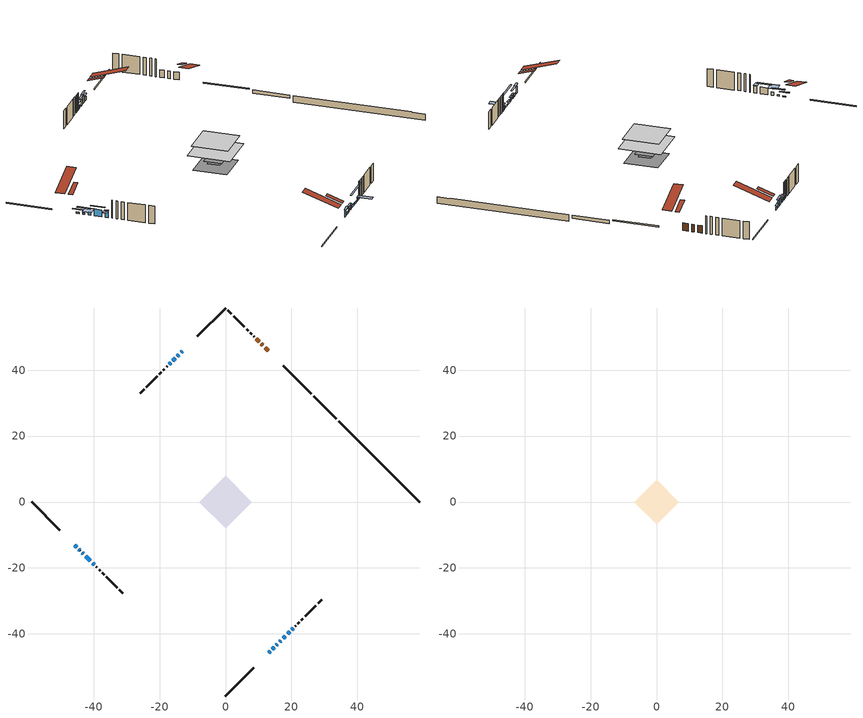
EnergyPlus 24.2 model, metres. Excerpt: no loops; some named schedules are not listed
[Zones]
conditioned space
 floor outside (Floor1 construction): -3.36,0 0,3.36 3.36,0 0,-3.36 z0.7
 floor adiabatic (Floor3 construction): -2.36,0 0,2.36 2.36,0 0,-2.36 z0.7
 floor adiabatic (AdiabaticFloorConstruction): -7.93,0 0,7.93 7.93,0 0,-7.93 z3.14
 floor foundation (Slab1 construction): -6.34,0 0,6.34 6.34,0 0,-6.34 z-1.16
 floor foundation (Slab2 construction): -2.36,0 0,2.36 2.36,0 0,-2.36 z-0.21
 wall outside (RimJoist1 construction): 0,-58.87 8.54,-50.34 / -58.87,0 -50.34,-8.54 / 0,58.87 -8.54,50.34 / 26.09,32.78 17.55,41.32 z0.7:1
 wall outside (AdiabaticWallConstruction 1): 13.04,45.84 12.01,46.87 / 11.35,47.52 10.92,47.95 / 10.27,48.61 9.4,49.48 z0.7:2.73
 wall outside (AdiabaticWallConstruction): -13.06,45.82 -13.49,45.38 / 15.37,-43.5 15.75,-43.12 / 16.41,-42.47 16.81,-42.07 / -43.5,-15.37 -43.1,-15.77 / -16.68,42.2 -17.06,41.82 z0.7:1.62; 13.06,-45.82 13.56,-45.31 / -14.14,44.73 -14.65,44.23 / -42.45,-16.43 -41.01,-17.86 / -40.36,-18.52 -39.85,-19.02 z0.7:2.53; 14.22,-44.66 14.72,-44.15 z0.7:1.41; -15.3,43.57 -16.02,42.85 z0.7:2.43; 17.46,-41.41 18.18,-40.69 z0.7:1.26; 18.83,-40.04 19.48,-39.39 z0.7:1.21; -45.82,-13.06 -45.21,-13.67 z0.7:1.01; -44.55,-14.32 -44.15,-14.72 z0.7:1.06; 20.14,-38.74 20.5,-38.37 z0.7:1.56
 wall outside (Wall1 construction): 21.16,-37.72 21.32,-37.55 / -39.2,-19.68 -39.03,-19.85 / -17.71,41.16 -17.88,40.99 / 8.74,50.13 8.57,50.3 z0.7:5.58
 wall outside (Wall2 construction): 21.98,-36.89 22.33,-36.54 / -38.37,-20.5 -38.02,-20.85 / -18.54,40.34 -18.89,39.99 / 7.92,50.96 7.57,51.31 z0.7:5.58
 wall outside (Wall3 construction): 22.99,-35.89 23.49,-35.38 / -37.36,-21.51 -36.86,-22.02 / -19.55,39.33 -20.05,38.82 / 6.91,51.96 6.4,52.47 z0.7:5.58
 wall outside (Wall4 construction): 24.15,-34.72 27.45,-31.43 / -36.2,-22.67 -32.9,-25.97 / -20.71,38.17 -24,34.87 / 5.75,53.13 2.45,56.42 z0.7:5.58
 wall outside (Wall5 construction): 28.1,-30.77 29.24,-29.63 / -32.25,-26.63 -31.11,-27.76 / -24.66,34.21 -25.8,33.08 / 1.79,57.08 0.66,58.22 z0.7:5.58
 wall foundation (FoundationWall1 construction): 34.3,24.57,-1.16 34.3,24.57,0.7 56.42,2.46,0.7 56.42,2.46,0.57 58.87,0,0.57 58.87,0,-1.16
 wall foundation (FoundationWall2 construction): 33.65,25.23 26.75,32.12 z-0.21:0.7
 window (WindowConstruction): -13.06,45.82 -13.49,45.39 z0.7:1.61
 window (WindowConstruction 4): 13.06,-45.82 13.56,-45.31 z0.7:2.53
 window (WindowConstruction 5): 14.22,-44.66 14.72,-44.16 z0.7:1.41
 window (WindowConstruction 6): -14.15,44.73 -14.65,44.23 z0.7:2.53
 window (WindowConstruction 7): -15.3,43.57 -16.02,42.85 z0.7:2.43
 window (WindowConstruction 13): 15.38,-43.5 15.75,-43.12 z0.7:1.61
 window (WindowConstruction 14): 16.41,-42.46 16.8,-42.07 z0.7:1.61
 window (WindowConstruction 8): 17.46,-41.41 18.18,-40.7 z0.7:1.26
 window (WindowConstruction 15): 18.84,-40.04 19.48,-39.39 z0.7:1.21
 window (WindowConstruction 9): -45.82,-13.06 -45.21,-13.67 z0.7:1
 window (WindowConstruction 10): -44.55,-14.32 -44.16,-14.72 z0.7:1.06
 window (WindowConstruction 11): -43.5,-15.38 -43.1,-15.77 z0.7:1.61
 window (WindowConstruction 12): -16.68,42.2 -17.06,41.82 z0.7:1.61
 window (WindowConstruction 1): -42.45,-16.43 -41.01,-17.86 z0.7:2.53
 window (WindowConstruction 2): -40.36,-18.52 -39.85,-19.02 z0.7:2.53
 window (WindowConstruction 3): 20.14,-38.74 20.5,-38.38 z0.7:1.56
 door (Door): 13.04,45.84 12.01,46.86 z0.7:2.73
 door (Door 1): 11.35,47.52 10.92,47.95 z0.7:2.73
 door (Door 2): 10.27,48.61 9.4,49.47 z0.7:2.73
 ceiling adiabatic (AdiabaticFloorConstruction): 0,-7.93 7.93,0 0,7.93 -7.93,0 z3.14
 roof outside (Roof2 construction): 12.4,-46.47,5.58 9.36,-43.44,7.01 8.56,-44.24,7.01 11.6,-47.27,5.58; -46.47,-12.4,5.58 -43.44,-9.36,7.01 -44.24,-8.56,7.01 -47.27,-11.6,5.58; -12.4,46.47,5.58 -9.36,43.44,7.01 -8.56,44.24,7.01 -11.6,47.27,5.58; 13.69,45.18,5.58 10.66,42.14,7.01 11.46,41.34,7.01 14.49,44.38,5.58
attic - vented
 floor to conditioned space (Floor2 construction Reversed): -6.81,0 0,6.81 6.81,0 0,-6.81 z5.58
 roof outside (Roof1 construction): 10.94,-47.93,5.58 4.31,-41.3,8.7 2.56,-43.05,8.7 9.2,-49.68,5.58; -47.93,-10.94,5.58 -41.3,-4.31,8.7 -43.05,-2.56,8.7 -49.68,-9.2,5.58; -10.94,47.93,5.58 -4.31,41.3,8.7 -2.56,43.05,8.7 -9.2,49.68,5.58; 15.15,43.72,5.58 8.52,37.09,8.7 10.27,35.34,8.7 16.9,41.98,5.58
shading: -13.92,44.95 -12.63,46.25 -12.93,46.55 -14.22,45.26 z2.22; 13.99,-44.88 12.63,-46.25 12.93,-46.55 14.29,-45.19 z3.14; 15.79,-43.08 13.14,-45.73 13.44,-46.04 16.1,-43.38 z2.93; -15.29,43.58 -13.5,45.37 -13.8,45.68 -15.6,43.89 z3.44; -16.45,42.42 -14.87,44 -15.18,44.3 -16.76,42.73 z3.04; 15.96,-42.91 15.16,-43.71 15.38,-43.92 16.18,-43.12 z1.91; 17.02,-41.86 16.2,-42.68 16.41,-42.89 17.23,-42.07 z1.91; 18.28,-40.59 17.36,-41.52 17.57,-41.73 18.5,-40.8 z1.41; 22.07,-36.8 16.25,-42.63 16.51,-42.89 22.33,-37.06 z4.87; -44.56,-14.31 -46.46,-12.41 -46.77,-12.72 -44.87,-14.62 z1.92; -43.08,-15.79 -45.63,-13.25 -45.93,-13.55 -43.38,-16.1 z2.58; -42.46,-16.41 -44.14,-14.73 -45.87,-16.46 -44.19,-18.14 z2.53; -17.7,41.17 -16.03,42.84 -16.34,43.14 -18,41.48 z2.53; -40.37,-18.51 -43.09,-15.78 -43.4,-16.09 -40.67,-18.81 z3.44; -39.75,-19.13 -40.46,-18.41 -41.75,-19.71 -41.04,-20.42 z2.68; 20.82,-38.05 19.81,-39.06 22.61,-41.86 23.62,-40.85 z2.02
[Building]
Building 1: Terrain=Suburbs
[Site:Location]
London AP_ON: Latitude {deg}=43.03; Longitude {deg}=-81.15; Time Zone {hr}=-5; Elevation {m}=278; Keep Site Location Information=Yes
[Site:GroundTemperature:Shallow]
3.98693, 1.93205, 1.76749, 2.74264, 6.6573, 10.5537, 13.9317, 16.0716, 16.2534, 14.513, 11.2211, 7.44421
[Site:WaterMainsTemperature]
Calculation Method=Schedule; Temperature Schedule=mains temperature schedule
[Material] Roughness=Rough; Thermal Absorptance=0.9
Name | Thickness {m} | Conductivity {W/m-K} | Density {kg/m3} | Specific Heat {J/kg-K} | Solar Absorptance | Visible Absorptance
asphalt or fiberglass shingles | 0.00635 | 0.162714 | 1121.4 | 1465.45 | 0.4 | 0.4
ceiling stud and cavity | 0.1397 | 0.0800577 | 65.682 | 1177.47 | 0.7 | 0.7
concrete 4.0 in. | 0.1016 | 1.803125 | 2242.8 | 837.4 | 0.7 | 0.7
concrete 8.0 in. | 0.2032 | 1.803125 | 2242.8 | 837.4 | 0.7 | 0.7
door material | 0.04445 | 0.053851 | 512.64 | 1214.23 | 0.7 | 0.7
door material 1 | 0.04445 | 0.188738 | 512.64 | 1214.23 | 0.7 | 0.7
exterior vertical ins | 0.000518347 | 0.029427 | 32.04 | 1214.23 | 0.7 | 0.7
floor covering | 0.0127 | 0.0433444 | 54.468 | 1339.84 | 0.6 | 0.6
floor covering 1 | 0.0127 | 9.015625 | 54.468 | 1339.84 | 0.6 | 0.6
floor rigid ins; wall rigid ins | 0.512978 | 0.029427 | 32.04 | 1214.23 | 0.7 | 0.7
floor stud and cavity | 0.1397 | 1.97372 | 92.3553 | 1139.71 | 0.7 | 0.7
floor stud and cavity 1 | 0.0889 | 0.301959 | 50.32683 | 1063.81 | 0.7 | 0.7
floor stud and cavity 2 | 0.1397 | 1.75129 | 37.0049 | 1207.88 | 0.7 | 0.7
furniture material conditioned space 1 | 0.1524 | 0.115458 | 640.8 | 1214.23 | 0.6 | 0.6
gypsum board | 0.0127 | 0.160291 | 801 | 837.4 | 0.6 | 0.6
gypsum board 1 | 0.0127 | 0.160291 | 801 | 837.4 | 0.7 | 0.7
osb sheathing 0.5 in. | 0.0127 | 0.115458 | 512.64 | 1214.23 | 0.7 | 0.7
osb sheathing 0.75 in. | 0.01905 | 0.115458 | 512.64 | 1214.23 | 0.7 | 0.7
rim joist stud and cavity | 0.0508 | 0.153904 | 50.32683 | 1063.81 | 0.6 | 0.6
roof stud and cavity | 0.2032 | 0.169262 | 78.34581 | 1123.46 | 0.7 | 0.7
wall stud and cavity | 0.1397 | 0.684004 | 139.0536 | 1170.24 | 0.7 | 0.7
wall stud and cavity 1 | 0.1397 | 0.809651 | 139.0536 | 1170.24 | 0.7 | 0.7
wall stud and cavity 2 | 0.1397 | 0.912033 | 139.0536 | 1170.24 | 0.7 | 0.7
wall stud and cavity 3 | 0.1397 | 0.115318 | 139.0536 | 1170.24 | 0.7 | 0.7
wall stud and cavity 4 | 0.1397 | 0.113018 | 139.0536 | 1170.24 | 0.7 | 0.7
wall stud and cavity 5 | 0.0889 | 0.380278 | 52.3479 | 1209.89 | 0.7 | 0.7
wall stud and cavity 6 | 0.0889 | 0.391764 | 83.0341 | 1211.67 | 0.7 | 0.7
wood siding | 0.0254 | 0.102417 | 544.68 | 1172.36 | 0.59 | 0.59
wood siding 1; wood siding 2; wood siding 3 | 0.0254 | 0.102417 | 544.68 | 1172.36 | 0.7 | 0.7
[WindowMaterial:SimpleGlazingSystem]
Name | U-Factor {W/m2-K} | Solar Heat Gain Coefficient
WindowMaterial | 4.6747 | 0.52
WindowMaterial 1 | 2.961077 | 0.59
WindowMaterial 10 | 3.42894 | 0.45
WindowMaterial 11 | 3.14732 | 0.6
WindowMaterial 12 | 2.2729 | 0.41
WindowMaterial 2 | 2.61018 | 0.51
WindowMaterial 3 | 2.225776 | 0.44
WindowMaterial 4 | 2.99685 | 0.5
WindowMaterial 5 | 2.55737 | 0.55
WindowMaterial 6 | 3.034891 | 0.46
WindowMaterial 7 | 3.2217 | 0.52
WindowMaterial 8 | 3.20807 | 0.51
WindowMaterial 9 | 5.32199 | 0.68
[Construction]
AdiabaticFloorConstruction: floor stud and cavity 2, floor rigid ins, osb sheathing 0.75 in., floor covering
AdiabaticWallConstruction: wood siding 2, wall rigid ins, wall stud and cavity 5, gypsum board
AdiabaticWallConstruction 1: wood siding 3, wall rigid ins, wall stud and cavity 5, gypsum board
Door; Door 2: door material
Door 1: door material 1
Floor1 construction: floor stud and cavity, osb sheathing 0.75 in., floor covering
Floor2 construction Reversed: gypsum board, ceiling stud and cavity
Floor3 construction: floor stud and cavity 1, floor covering 1
FoundationWall1 construction: concrete 8.0 in.
FoundationWall2 construction: concrete 8.0 in., gypsum board 1
furniture construction conditioned space 1: furniture material conditioned space 1
PartitionWallConstruction: gypsum board, wall stud and cavity 6, gypsum board
RimJoist1 construction: wood siding 1, rim joist stud and cavity
Roof1 construction: asphalt or fiberglass shingles
Roof2 construction: asphalt or fiberglass shingles, osb sheathing 0.75 in., roof stud and cavity, gypsum board
Slab1 construction; Slab2 construction: concrete 4.0 in.
Wall1 construction: wood siding, osb sheathing 0.5 in., wall stud and cavity, gypsum board
Wall2 construction: wood siding, osb sheathing 0.5 in., wall stud and cavity 1, gypsum board
Wall3 construction: wood siding, osb sheathing 0.5 in., wall stud and cavity 2, gypsum board
Wall4 construction: wood siding, osb sheathing 0.5 in., wall stud and cavity 3, gypsum board
Wall5 construction: wood siding, osb sheathing 0.5 in., wall stud and cavity 4, gypsum board
WindowConstruction: WindowMaterial
WindowConstruction 1: WindowMaterial 1
WindowConstruction 10: WindowMaterial 8
WindowConstruction 11: WindowMaterial 9
WindowConstruction 12; WindowConstruction 13: WindowMaterial 10
WindowConstruction 14: WindowMaterial 11
WindowConstruction 15: WindowMaterial 12
WindowConstruction 2; WindowConstruction 4; WindowConstruction 6: WindowMaterial 2
WindowConstruction 3: WindowMaterial 3
WindowConstruction 5: WindowMaterial 4
WindowConstruction 7: WindowMaterial 5
WindowConstruction 8: WindowMaterial 6
WindowConstruction 9: WindowMaterial 7
[Zone] Multiplier=1; Part of Total Floor Area=Yes
Name | Volume {m3}
attic - vented | 47.063
conditioned space | 571.2
[Space]
Name | Zone | Volume {m3}
attic - vented 1 | attic - vented | 47.063
conditioned space 1 | conditioned space | 571.2
[ZoneInfiltration:EffectiveLeakageArea]
infil attic - vented 1: Zone or Space=attic - vented 1; Schedule=Always On Discrete; Effective Air Leakage Area {cm2}=4046.4; Stack Coefficient=0.000217407; Wind Coefficient=9.96223e-06
[ZoneMixing]
whole house fan mix: Zone or Space=attic - vented; Schedule=Always On Continuous; Design Flow Rate Calculation Method=Flow/Zone; Design Flow Rate {m3/s}=0; Source Zone or Space=conditioned space
[SurfaceProperty:ExposedFoundationPerimeter] Exposed Perimeter Calculation Method=TotalExposedPerimeter
Name | Total Exposed Perimeter {m}
Slab1 | 34.747
Slab2 | 9.754
[InternalMass] Zone or ZoneList=conditioned space; Space or SpaceList=conditioned space 1
Name | Construction | Surface Area {m2}
furniture mass conditioned space 1 | furniture construction conditioned space 1 | 100.456
partition wall mass | PartitionWallConstruction | 239.99
[Lights]
interior lighting: Zone or ZoneList or Space or SpaceList=conditioned space 1; Schedule=interior lighting schedule; Design Level Calculation Method=LightingLevel; Lighting Level {W}=343.2; Return Air Fraction=0; Fraction Radiant=0.6; Fraction Visible=0.2; Fraction Replaceable=1
[People]
occupants: Zone or ZoneList or Space or SpaceList=conditioned space 1; Number of People Schedule=occupants schedule; Number of People Calculation Method=People; Number of People=3; Fraction Radiant=0.314171; Sensible Heat Fraction=0.56303; Activity Level Schedule=occupants activity schedule; Carbon Dioxide Generation Rate {m3/s-W}=0; Enable ASHRAE 55 Comfort Warnings=No; Mean Radiant Temperature Calculation Type=EnclosureAveraged
[ElectricEquipment] Zone or ZoneList or Space or SpaceList=conditioned space 1; Design Level Calculation Method=EquipmentLevel
Name | Schedule | Design Level {W} | Fraction Latent | Fraction Radiant | Fraction Lost
clothes dryer | clothes dryer schedule | 140.772 | 0.015 | 0.081 | 0.85
clothes washer | clothes washer schedule | 32.1985 | 0.03 | 0.162 | 0.7
cooking range | cooking range schedule | 215.147 | 0.08 | 0.432 | 0.2
dishwasher | dishwasher schedule | 66.8632 | 0.3 | 0.18 | 0.4
fridge | fridge schedule | 72.9452 | 0 | 0.6 | 0
mech vent bath fan 0 | mech vent bath fan 0 schedule | 50.2 | 0 | 0 | 1
mech vent bath fan 1 | mech vent bath fan 1 schedule | 50.2 | 0 | 0 | 1
mech vent house fan | mech vent house fan schedule | 0 | 0 | 0 | 1
mech vent house fan cfis | mech vent house fan cfis schedule | 0 | 0 | 0 | 0
mech vent range fan 0 | mech vent range fan 0 schedule | 57 | 0 | 0 | 1
misc plug loads | misc plug loads schedule | 494.7 | 0.045 | 0.513 | 0.1
whole house fan | Always On Discrete | 0 | 0 | 0 | 1
[OtherEquipment] Zone or ZoneList or Space or SpaceList=conditioned space 1; Design Level Calculation Method=EquipmentLevel
Name | Fuel Type | Schedule | Design Level {W} | Fraction Latent | Fraction Radiant | Fraction Lost
clothes dryer 1 | Electricity | clothes dryer schedule | 0 | 0.015 | 0.081 | 0.85
cooking range 1 | Electricity | cooking range schedule | 0 | 0.08 | 0.432 | 0.2
general water use latent | None | general water use schedule | 62.594 | 1 | 0 | 0
general water use sensible | None | general water use schedule | -61.6891 | 0 | 0.6 | 0
mech vent house fan latent load | None | Always On Discrete | 0 | 1 | 0 | 0
mech vent house fan sensible load | None | Always On Discrete | 0 | 0 | 0 | 0
water heater energy adjustment1 | NaturalGas | Always On Discrete | 0.01 | 0 | 0 | 1
[ZoneInfiltration:DesignFlowRate] Zone or ZoneList or Space or SpaceList=conditioned space 1; Schedule=Always On Discrete; Design Flow Rate Calculation Method=Flow/Zone; Design Flow Rate {m3/s}=0
infil flow; natural vent flow; whole house fan flow
[Foundation:Kiva] Initial Indoor Air Temperature {C}=18; Wall Height Above Grade {m}=0.700004; Wall Depth Below Slab {m}=0.2032
Name | Custom Block Material Name 1 | Custom Block Depth 1 {m} | Custom Block X Position 1 {m} | Custom Block Z Position 1 {m}
Foundation Kiva 1
Foundation Kiva 2 | exterior vertical ins | 0.910011 | 0.2159 | 0
[Foundation:Kiva:Settings]
Soil Conductivity {W/m-K}=0.849921; Soil Density {kg/m3}=1842.3; Soil Specific Heat {J/kg-K}=418.7; Ground Solar Absorptivity=0.9; Ground Thermal Absorptivity=0.9; Ground Surface Roughness {m}=0.03; Far-Field Width {m}=40; Deep-Ground Boundary Condition=ZeroFlux; Deep-Ground Depth {m}=40; Minimum Cell Dimension {m}=0.2; Maximum Cell Growth Coefficient=3; Simulation Timestep=Timestep
[Exterior:Lights]
exterior lighting: Schedule=exterior lighting schedule; Design Level {W}=75.6
[Schedule:Constant]
Name | Hourly Value
Always On Continuous; mech vent house fan schedule; mech vent house fan cfis schedule; Always On Discrete | 1
occupants activity schedule | 117.228
fridge schedule | 0
[Schedule:Week:Daily]
interior lighting schedule Week Rule - Jan1-Jan27: interior lighting schedule day, interior lighting schedule day, interior lighting schedule day, interior lighting schedule day, interior lighting schedule day, interior lighting schedule day, interior lighting schedule day, interior lighting schedule default day, interior lighting schedule default day, interior lighting schedule default day, interior lighting schedule default day, interior lighting schedule default day
interior lighting schedule Week Rule - Jan28-Feb3: interior lighting schedule day, interior lighting schedule day, interior lighting schedule day, interior lighting schedule day, interior lighting schedule day 1, interior lighting schedule day 1, interior lighting schedule day 1, interior lighting schedule default day, interior lighting schedule default day, interior lighting schedule default day, interior lighting schedule default day, interior lighting schedule default day
interior lighting schedule Week Rule - Feb4-Feb24: interior lighting schedule day 1, interior lighting schedule day 1, interior lighting schedule day 1, interior lighting schedule day 1, interior lighting schedule day 1, interior lighting schedule day 1, interior lighting schedule day 1, interior lighting schedule default day, interior lighting schedule default day, interior lighting schedule default day, interior lighting schedule default day, interior lighting schedule default day
interior lighting schedule Week Rule - Feb25-Mar3: interior lighting schedule day 1, interior lighting schedule day 1, interior lighting schedule day 1, interior lighting schedule day 1, interior lighting schedule day 2, interior lighting schedule day 2, interior lighting schedule day 2, interior lighting schedule default day, interior lighting schedule default day, interior lighting schedule default day, interior lighting schedule default day, interior lighting schedule default day
interior lighting schedule Week Rule - Mar4-Mar31: interior lighting schedule day 2, interior lighting schedule day 2, interior lighting schedule day 2, interior lighting schedule day 2, interior lighting schedule day 2, interior lighting schedule day 2, interior lighting schedule day 2, interior lighting schedule default day, interior lighting schedule default day, interior lighting schedule default day, interior lighting schedule default day, interior lighting schedule default day
interior lighting schedule Week Rule - Apr1-Apr28: interior lighting schedule day 3, interior lighting schedule day 3, interior lighting schedule day 3, interior lighting schedule day 3, interior lighting schedule day 3, interior lighting schedule day 3, interior lighting schedule day 3, interior lighting schedule default day, interior lighting schedule default day, interior lighting schedule default day, interior lighting schedule default day, interior lighting schedule default day
interior lighting schedule Week Rule - Apr29-May5: interior lighting schedule day 3, interior lighting schedule day 3, interior lighting schedule day 4, interior lighting schedule day 4, interior lighting schedule day 4, interior lighting schedule day 4, interior lighting schedule day 4, interior lighting schedule default day, interior lighting schedule default day, interior lighting schedule default day, interior lighting schedule default day, interior lighting schedule default day
interior lighting schedule Week Rule - May6-May26: interior lighting schedule day 4, interior lighting schedule day 4, interior lighting schedule day 4, interior lighting schedule day 4, interior lighting schedule day 4, interior lighting schedule day 4, interior lighting schedule day 4, interior lighting schedule default day, interior lighting schedule default day, interior lighting schedule default day, interior lighting schedule default day, interior lighting schedule default day
interior lighting schedule Week Rule - May27-Jun2: interior lighting schedule day 4, interior lighting schedule day 4, interior lighting schedule day 4, interior lighting schedule day 4, interior lighting schedule day 4, interior lighting schedule day 5, interior lighting schedule day 5, interior lighting schedule default day, interior lighting schedule default day, interior lighting schedule default day, interior lighting schedule default day, interior lighting schedule default day
interior lighting schedule Week Rule - Jun3-Jun30: interior lighting schedule day 5, interior lighting schedule day 5, interior lighting schedule day 5, interior lighting schedule day 5, interior lighting schedule day 5, interior lighting schedule day 5, interior lighting schedule day 5, interior lighting schedule default day, interior lighting schedule default day, interior lighting schedule default day, interior lighting schedule default day, interior lighting schedule default day
interior lighting schedule Week Rule - Jul1-Jul28: interior lighting schedule day 6, interior lighting schedule day 6, interior lighting schedule day 6, interior lighting schedule day 6, interior lighting schedule day 6, interior lighting schedule day 6, interior lighting schedule day 6, interior lighting schedule default day, interior lighting schedule default day, interior lighting schedule default day, interior lighting schedule default day, interior lighting schedule default day
interior lighting schedule Week Rule - Jul29-Aug4: interior lighting schedule day 6, interior lighting schedule day 6, interior lighting schedule day 6, interior lighting schedule day 7, interior lighting schedule day 7, interior lighting schedule day 7, interior lighting schedule day 7, interior lighting schedule default day, interior lighting schedule default day, interior lighting schedule default day, interior lighting schedule default day, interior lighting schedule default day
interior lighting schedule Week Rule - Aug5-Aug25: interior lighting schedule day 7, interior lighting schedule day 7, interior lighting schedule day 7, interior lighting schedule day 7, interior lighting schedule day 7, interior lighting schedule day 7, interior lighting schedule day 7, interior lighting schedule default day, interior lighting schedule default day, interior lighting schedule default day, interior lighting schedule default day, interior lighting schedule default day
interior lighting schedule Week Rule - Aug26-Sep1: interior lighting schedule day 7, interior lighting schedule day 7, interior lighting schedule day 7, interior lighting schedule day 7, interior lighting schedule day 7, interior lighting schedule day 7, interior lighting schedule day 8, interior lighting schedule default day, interior lighting schedule default day, interior lighting schedule default day, interior lighting schedule default day, interior lighting schedule default day
interior lighting schedule Week Rule - Sep2-Sep29: interior lighting schedule day 8, interior lighting schedule day 8, interior lighting schedule day 8, interior lighting schedule day 8, interior lighting schedule day 8, interior lighting schedule day 8, interior lighting schedule day 8, interior lighting schedule default day, interior lighting schedule default day, interior lighting schedule default day, interior lighting schedule default day, interior lighting schedule default day
interior lighting schedule Week Rule - Sep30-Oct6: interior lighting schedule day 8, interior lighting schedule day 9, interior lighting schedule day 9, interior lighting schedule day 9, interior lighting schedule day 9, interior lighting schedule day 9, interior lighting schedule day 9, interior lighting schedule default day, interior lighting schedule default day, interior lighting schedule default day, interior lighting schedule default day, interior lighting schedule default day
interior lighting schedule Week Rule - Oct7-Oct27: interior lighting schedule day 9, interior lighting schedule day 9, interior lighting schedule day 9, interior lighting schedule day 9, interior lighting schedule day 9, interior lighting schedule day 9, interior lighting schedule day 9, interior lighting schedule default day, interior lighting schedule default day, interior lighting schedule default day, interior lighting schedule default day, interior lighting schedule default day
interior lighting schedule Week Rule - Oct28-Nov3: interior lighting schedule day 9, interior lighting schedule day 9, interior lighting schedule day 9, interior lighting schedule day 9, interior lighting schedule day 10, interior lighting schedule day 10, interior lighting schedule day 10, interior lighting schedule default day, interior lighting schedule default day, interior lighting schedule default day, interior lighting schedule default day, interior lighting schedule default day
interior lighting schedule Week Rule - Nov4-Nov24: interior lighting schedule day 10, interior lighting schedule day 10, interior lighting schedule day 10, interior lighting schedule day 10, interior lighting schedule day 10, interior lighting schedule day 10, interior lighting schedule day 10, interior lighting schedule default day, interior lighting schedule default day, interior lighting schedule default day, interior lighting schedule default day, interior lighting schedule default day
interior lighting schedule Week Rule - Nov25-Dec1: interior lighting schedule day 10, interior lighting schedule day 10, interior lighting schedule day 10, interior lighting schedule day 10, interior lighting schedule day 10, interior lighting schedule day 10, interior lighting schedule day 11, interior lighting schedule default day, interior lighting schedule default day, interior lighting schedule default day, interior lighting schedule default day, interior lighting schedule default day
interior lighting schedule Week Rule - Dec2-Dec31: interior lighting schedule day 11, interior lighting schedule day 11, interior lighting schedule day 11, interior lighting schedule day 11, interior lighting schedule day 11, interior lighting schedule day 11, interior lighting schedule day 11, interior lighting schedule default day, interior lighting schedule default day, interior lighting schedule default day, interior lighting schedule default day, interior lighting schedule default day
occupants schedule Week Rule - Jan1-Dec31: occupants schedule day, occupants schedule day, occupants schedule day, occupants schedule day, occupants schedule day, occupants schedule day, occupants schedule day, occupants schedule default day, occupants schedule default day, occupants schedule default day, occupants schedule default day, occupants schedule default day
clothes dryer schedule Week Rule - Jan1-Dec31: clothes dryer schedule day, clothes dryer schedule day, clothes dryer schedule day, clothes dryer schedule day, clothes dryer schedule day, clothes dryer schedule day, clothes dryer schedule day, clothes dryer schedule default day, clothes dryer schedule default day, clothes dryer schedule default day, clothes dryer schedule default day, clothes dryer schedule default day
clothes washer schedule Week Rule - Jan1-Dec31: clothes washer schedule day, clothes washer schedule day, clothes washer schedule day, clothes washer schedule day, clothes washer schedule day, clothes washer schedule day, clothes washer schedule day, clothes washer schedule default day, clothes washer schedule default day, clothes washer schedule default day, clothes washer schedule default day, clothes washer schedule default day
cooking range schedule Week Rule - Jan1-Dec31: cooking range schedule day, cooking range schedule day, cooking range schedule day, cooking range schedule day, cooking range schedule day, cooking range schedule day, cooking range schedule day, cooking range schedule default day, cooking range schedule default day, cooking range schedule default day, cooking range schedule default day, cooking range schedule default day
dishwasher schedule Week Rule - Jan1-Dec31: dishwasher schedule day, dishwasher schedule day, dishwasher schedule day, dishwasher schedule day, dishwasher schedule day, dishwasher schedule day, dishwasher schedule day, dishwasher schedule default day, dishwasher schedule default day, dishwasher schedule default day, dishwasher schedule default day, dishwasher schedule default day
mech vent bath fan 0 schedule Week Rule - Jan1-Dec31: mech vent bath fan 0 schedule day, mech vent bath fan 0 schedule day, mech vent bath fan 0 schedule day, mech vent bath fan 0 schedule day, mech vent bath fan 0 schedule day, mech vent bath fan 0 schedule day, mech vent bath fan 0 schedule day, mech vent bath fan 0 schedule default day, mech vent bath fan 0 schedule default day, mech vent bath fan 0 schedule default day, mech vent bath fan 0 schedule default day, mech vent bath fan 0 schedule default day
mech vent bath fan 1 schedule Week Rule - Jan1-Dec31: mech vent bath fan 1 schedule day, mech vent bath fan 1 schedule day, mech vent bath fan 1 schedule day, mech vent bath fan 1 schedule day, mech vent bath fan 1 schedule day, mech vent bath fan 1 schedule day, mech vent bath fan 1 schedule day, mech vent bath fan 1 schedule default day, mech vent bath fan 1 schedule default day, mech vent bath fan 1 schedule default day, mech vent bath fan 1 schedule default day, mech vent bath fan 1 schedule default day
mech vent range fan 0 schedule Week Rule - Jan1-Dec31: mech vent range fan 0 schedule day, mech vent range fan 0 schedule day, mech vent range fan 0 schedule day, mech vent range fan 0 schedule day, mech vent range fan 0 schedule day, mech vent range fan 0 schedule day, mech vent range fan 0 schedule day, mech vent range fan 0 schedule default day, mech vent range fan 0 schedule default day, mech vent range fan 0 schedule default day, mech vent range fan 0 schedule default day, mech vent range fan 0 schedule default day
misc plug loads schedule Week Rule - Jan1-Dec31: misc plug loads schedule day, misc plug loads schedule day, misc plug loads schedule day, misc plug loads schedule day, misc plug loads schedule day, misc plug loads schedule day, misc plug loads schedule day, misc plug loads schedule default day, misc plug loads schedule default day, misc plug loads schedule default day, misc plug loads schedule default day, misc plug loads schedule default day
general water use schedule Week Rule - Jan1-Dec31: general water use schedule day, general water use schedule day, general water use schedule day, general water use schedule day, general water use schedule day, general water use schedule day, general water use schedule day, general water use schedule default day, general water use schedule default day, general water use schedule default day, general water use schedule default day, general water use schedule default day
exterior lighting schedule Week Rule - Jan1-Jan27: exterior lighting schedule day, exterior lighting schedule day, exterior lighting schedule day, exterior lighting schedule day, exterior lighting schedule day, exterior lighting schedule day, exterior lighting schedule day, exterior lighting schedule default day, exterior lighting schedule default day, exterior lighting schedule default day, exterior lighting schedule default day, exterior lighting schedule default day
exterior lighting schedule Week Rule - Jan28-Feb3: exterior lighting schedule day, exterior lighting schedule day, exterior lighting schedule day, exterior lighting schedule day, exterior lighting schedule day 1, exterior lighting schedule day 1, exterior lighting schedule day 1, exterior lighting schedule default day, exterior lighting schedule default day, exterior lighting schedule default day, exterior lighting schedule default day, exterior lighting schedule default day
exterior lighting schedule Week Rule - Feb4-Feb24: exterior lighting schedule day 1, exterior lighting schedule day 1, exterior lighting schedule day 1, exterior lighting schedule day 1, exterior lighting schedule day 1, exterior lighting schedule day 1, exterior lighting schedule day 1, exterior lighting schedule default day, exterior lighting schedule default day, exterior lighting schedule default day, exterior lighting schedule default day, exterior lighting schedule default day
exterior lighting schedule Week Rule - Feb25-Mar3: exterior lighting schedule day 1, exterior lighting schedule day 1, exterior lighting schedule day 1, exterior lighting schedule day 1, exterior lighting schedule day 2, exterior lighting schedule day 2, exterior lighting schedule day 2, exterior lighting schedule default day, exterior lighting schedule default day, exterior lighting schedule default day, exterior lighting schedule default day, exterior lighting schedule default day
exterior lighting schedule Week Rule - Mar4-Mar31: exterior lighting schedule day 2, exterior lighting schedule day 2, exterior lighting schedule day 2, exterior lighting schedule day 2, exterior lighting schedule day 2, exterior lighting schedule day 2, exterior lighting schedule day 2, exterior lighting schedule default day, exterior lighting schedule default day, exterior lighting schedule default day, exterior lighting schedule default day, exterior lighting schedule default day
exterior lighting schedule Week Rule - Apr1-Apr28: exterior lighting schedule day 3, exterior lighting schedule day 3, exterior lighting schedule day 3, exterior lighting schedule day 3, exterior lighting schedule day 3, exterior lighting schedule day 3, exterior lighting schedule day 3, exterior lighting schedule default day, exterior lighting schedule default day, exterior lighting schedule default day, exterior lighting schedule default day, exterior lighting schedule default day
[Schedule:Year]
interior lighting schedule: interior lighting schedule Week Rule - Jan1-Jan27, 1, 1, 1, 27, interior lighting schedule Week Rule - Jan28-Feb3, 1, 28, 2, 3, interior lighting schedule Week Rule - Feb4-Feb24, 2, 4, 2, 24, interior lighting schedule Week Rule - Feb25-Mar3, 2, 25, 3, 3, interior lighting schedule Week Rule - Mar4-Mar31, 3, 4, 3, 31, interior lighting schedule Week Rule - Apr1-Apr28, 4, 1, 4, 28, interior lighting schedule Week Rule - Apr29-May5, 4, 29, 5, 5, interior lighting schedule Week Rule - May6-May26, 5, 6, 5, 26, interior lighting schedule Week Rule - May27-Jun2, 5, 27, 6, 2, interior lighting schedule Week Rule - Jun3-Jun30, 6, 3, 6, 30, interior lighting schedule Week Rule - Jul1-Jul28, 7, 1, 7, 28, interior lighting schedule Week Rule - Jul29-Aug4, 7, 29, 8, 4, interior lighting schedule Week Rule - Aug5-Aug25, 8, 5, 8, 25, interior lighting schedule Week Rule - Aug26-Sep1, 8, 26, 9, 1, interior lighting schedule Week Rule - Sep2-Sep29, 9, 2, 9, 29, interior lighting schedule Week Rule - Sep30-Oct6, 9, 30, 10, 6, interior lighting schedule Week Rule - Oct7-Oct27, 10, 7, 10, 27, interior lighting schedule Week Rule - Oct28-Nov3, 10, 28, 11, 3, interior lighting schedule Week Rule - Nov4-Nov24, 11, 4, 11, 24, interior lighting schedule Week Rule - Nov25-Dec1, 11, 25, 12, 1, interior lighting schedule Week Rule - Dec2-Dec31, 12, 2, 12, 31
occupants schedule: occupants schedule Week Rule - Jan1-Dec31, 1, 1, 12, 31
clothes dryer schedule: clothes dryer schedule Week Rule - Jan1-Dec31, 1, 1, 12, 31
clothes washer schedule: clothes washer schedule Week Rule - Jan1-Dec31, 1, 1, 12, 31
cooking range schedule: cooking range schedule Week Rule - Jan1-Dec31, 1, 1, 12, 31
dishwasher schedule: dishwasher schedule Week Rule - Jan1-Dec31, 1, 1, 12, 31
mech vent bath fan 0 schedule: mech vent bath fan 0 schedule Week Rule - Jan1-Dec31, 1, 1, 12, 31
mech vent bath fan 1 schedule: mech vent bath fan 1 schedule Week Rule - Jan1-Dec31, 1, 1, 12, 31
mech vent range fan 0 schedule: mech vent range fan 0 schedule Week Rule - Jan1-Dec31, 1, 1, 12, 31
misc plug loads schedule: misc plug loads schedule Week Rule - Jan1-Dec31, 1, 1, 12, 31
general water use schedule: general water use schedule Week Rule - Jan1-Dec31, 1, 1, 12, 31
exterior lighting schedule: exterior lighting schedule Week Rule - Jan1-Jan27, 1, 1, 1, 27, exterior lighting schedule Week Rule - Jan28-Feb3, 1, 28, 2, 3, exterior lighting schedule Week Rule - Feb4-Feb24, 2, 4, 2, 24, exterior lighting schedule Week Rule - Feb25-Mar3, 2, 25, 3, 3, exterior lighting schedule Week Rule - Mar4-Mar31, 3, 4, 3, 31, exterior lighting schedule Week Rule - Apr1-Apr28, 4, 1, 4, 28, exterior lighting schedule Week Rule - Apr29-May5, 4, 29, 5, 5, exterior lighting schedule Week Rule - May6-May26, 5, 6, 5, 26, exterior lighting schedule Week Rule - May27-Jun2, 5, 27, 6, 2, exterior lighting schedule Week Rule - Jun3-Jun30, 6, 3, 6, 30, exterior lighting schedule Week Rule - Jul1-Jul28, 7, 1, 7, 28, exterior lighting schedule Week Rule - Jul29-Aug4, 7, 29, 8, 4, exterior lighting schedule Week Rule - Aug5-Aug25, 8, 5, 8, 25, exterior lighting schedule Week Rule - Aug26-Sep1, 8, 26, 9, 1, exterior lighting schedule Week Rule - Sep2-Sep29, 9, 2, 9, 29, exterior lighting schedule Week Rule - Sep30-Oct6, 9, 30, 10, 6, exterior lighting schedule Week Rule - Oct7-Oct27, 10, 7, 10, 27, exterior lighting schedule Week Rule - Oct28-Nov3, 10, 28, 11, 3, exterior lighting schedule Week Rule - Nov4-Nov24, 11, 4, 11, 24, exterior lighting schedule Week Rule - Nov25-Dec1, 11, 25, 12, 1, exterior lighting schedule Week Rule - Dec2-Dec31, 12, 2, 12, 31
[Schedule:Compact]
mains temperature schedule: Through: 01/01, For: AllDays, Until: 24:00, 7.96722, Through: 01/02, For: AllDays, Until: 24:00, 7.89722, Through: 01/03, For: AllDays, Until: 24:00, 7.82778, Through: 01/04, For: AllDays, Until: 24:00, 7.76, Through: 01/05, For: AllDays, Until: 24:00, 7.69333, Through: 01/06, For: AllDays, Until: 24:00, 7.62778, Through: 01/07, For: AllDays, Until: 24:00, 7.56389, Through: 01/08, For: AllDays, Until: 24:00, 7.50167, Through: 01/09, For: AllDays, Until: 24:00, 7.44056, Through: 01/10, For: AllDays, Until: 24:00, 7.38056, Through: 01/11, For: AllDays, Until: 24:00, 7.32222, Through: 01/12, For: AllDays, Until: 24:00, 7.26556, Through: 01/13, For: AllDays, Until: 24:00, 7.21, Through: 01/14, For: AllDays, Until: 24:00, 7.15556, Through: 01/15, For: AllDays, Until: 24:00, 7.10333, Through: 01/16, For: AllDays, Until: 24:00, 7.05222, Through: 01/17, For: AllDays, Until: 24:00, 7.00278, Through: 01/18, For: AllDays, Until: 24:00, 6.955, Through: 01/19, For: AllDays, Until: 24:00, 6.90833, Through: 01/20, For: AllDays, Until: 24:00, 6.86389, Through: 01/21, For: AllDays, Until: 24:00, 6.82056, Through: 01/22, For: AllDays, Until: 24:00, 6.77889, Through: 01/23, For: AllDays, Until: 24:00, 6.73889, Through: 01/24, For: AllDays, Until: 24:00, 6.7, Through: 01/25, For: AllDays, Until: 24:00, 6.66333, Through: 01/26, For: AllDays, Until: 24:00, 6.62833, Through: 01/27, For: AllDays, Until: 24:00, 6.59444, Through: 01/28, For: AllDays, Until: 24:00, 6.56278, Through: 01/29, For: AllDays, Until: 24:00, 6.53222, Through: 01/30, For: AllDays, Until: 24:00, 6.50389, Through: 01/31, For: AllDays, Until: 24:00, 6.47722, Through: 02/01, For: AllDays, Until: 24:00, 6.45167, Through: 02/02, For: AllDays, Until: 24:00, 6.42833, Through: 02/03, For: AllDays, Until: 24:00, 6.40667, Through: 02/04, For: AllDays, Until: 24:00, 6.38611, Through: 02/05, For: AllDays, Until: 24:00, 6.36778, Through: 02/06, For: AllDays, Until: 24:00, 6.35111, Through: 02/07, For: AllDays, Until: 24:00, 6.33611, Through: 02/08, For: AllDays, Until: 24:00, 6.32333, Through: 02/09, For: AllDays, Until: 24:00, 6.31167, Through: 02/10, For: AllDays, Until: 24:00, 6.30222, Through: 02/11, For: AllDays, Until: 24:00, 6.29389, Through: 02/12, For: AllDays, Until: 24:00, 6.28778, Through: 02/13, For: AllDays, Until: 24:00, 6.28333, Through: 02/14, For: AllDays, Until: 24:00, 6.28056, Through: 02/15, For: AllDays, Until: 24:00, 6.27944, Through: 02/16, For: AllDays, Until: 24:00, 6.28, Through: 02/17, For: AllDays, Until: 24:00, 6.28278, Through: 02/18, For: AllDays, Until: 24:00, 6.28722, Through: 02/19, For: AllDays, Until: 24:00, 6.29278, Through: 02/20, For: AllDays, Until: 24:00, 6.30056, Through: 02/21, For: AllDays, Until: 24:00, 6.31, Through: 02/22, For: AllDays, Until: 24:00, 6.32111, Through: 02/23, For: AllDays, Until: 24:00, 6.33444, Through: 02/24, For: AllDays, Until: 24:00, 6.34889, Through: 02/25, For: AllDays, Until: 24:00, 6.36556, Through: 02/26, For: AllDays, Until: 24:00, 6.38333, Through: 02/27, For: AllDays, Until: 24:00, 6.40333, Through: 02/28, For: AllDays, Until: 24:00, 6.425, Through: 03/01, For: AllDays, Until: 24:00, 6.44833, Through: 03/02, For: AllDays, Until: 24:00, 6.47278, Through: 03/03, For: AllDays, Until: 24:00, 6.49944, Through: 03/04, For: AllDays, Until: 24:00, 6.52778, Through: 03/05, For: AllDays, Until: 24:00, 6.55778, Through: 03/06, For: AllDays, Until: 24:00, 6.58944, Through: 03/07, For: AllDays, Until: 24:00, 6.62278, Through: 03/08, For: AllDays, Until: 24:00, 6.65778, Through: 03/09, For: AllDays, Until: 24:00, 6.69444, Through: 03/10, For: AllDays, Until: 24:00, 6.73278, Through: 03/11, For: AllDays, Until: 24:00, 6.77278, Through: 03/12, For: AllDays, Until: 24:00, 6.81389, Through: 03/13, For: AllDays, Until: 24:00, 6.85722, Through: 03/14, For: AllDays, Until: 24:00, 6.90167, Through: 03/15, For: AllDays, Until: 24:00, 6.94778, Through: 03/16, For: AllDays, Until: 24:00, 6.99556, Through: 03/17, For: AllDays, Until: 24:00, 7.045, Through: 03/18, For: AllDays, Until: 24:00, 7.09556, Through: 03/19, For: AllDays, Until: 24:00, 7.14778, Through: 03/20, For: AllDays, Until: 24:00, 7.20167, Through: 03/21, For: AllDays, Until: 24:00, 7.25667, Through: 03/22, For: AllDays, Until: 24:00, 7.31333, Through: 03/23, For: AllDays, Until: 24:00, 7.37167, Through: 03/24, For: AllDays, Until: 24:00, 7.43111, Through: 03/25, For: AllDays, Until: 24:00, 7.49222, Through: 03/26, For: AllDays, Until: 24:00, 7.55444, Through: 03/27, For: AllDays, Until: 24:00, 7.61833, Through: 03/28, For: AllDays, Until: 24:00, 7.68333, Through: 03/29, For: AllDays, Until: 24:00, 7.74944, Through: 03/30, For: AllDays, Until: 24:00, 7.81722, Through: 03/31, For: AllDays, Until: 24:00, 7.88667, Through: 04/01, For: AllDays, Until: 24:00, 7.95667, Through: 04/02, For: AllDays, Until: 24:00, 8.02833, Through: 04/03, For: AllDays, Until: 24:00, 8.10111, Through: 04/04, For: AllDays, Until: 24:00, 8.175, Through: 04/05, For: AllDays, Until: 24:00, 8.25, Through: 04/06, For: AllDays, Until: 24:00, 8.32667, Through: 04/07, For: AllDays, Until: 24:00, 8.40389, Through: 04/08, For: AllDays, Until: 24:00, 8.48278, Through: 04/09, For: AllDays, Until: 24:00, 8.56222, Through: 04/10, For: AllDays, Until: 24:00, 8.64278, Through: 04/11, For: AllDays, Until: 24:00, 8.725, Through: 04/12, For: AllDays, Until: 24:00, 8.80778, Through: 04/13, For: AllDays, Until: 24:00, 8.89167, Through: 04/14, For: AllDays, Until: 24:00, 8.97611, Through: 04/15, For: AllDays, Until: 24:00, 9.06167, Through: 04/16, For: AllDays, Until: 24:00, 9.14833, Through: 04/17, For: AllDays, Until: 24:00, 9.23611, Through: 04/18, For: AllDays, Until: 24:00, 9.32444, Through: 04/19, For: AllDays, Until: 24:00, 9.41389, Through: 04/20, For: AllDays, Until: 24:00, 9.50389, Through: 04/21, For: AllDays, Until: 24:00, 9.595, Through: 04/22, For: AllDays, Until: 24:00, 9.68667, Through: 04/23, For: AllDays, Until: 24:00, 9.77889, Through: 04/24, For: AllDays, Until: 24:00, 9.87222, Through: 04/25, For: AllDays, Until: 24:00, 9.96556, Through: 04/26, For: AllDays, Until: 24:00, 10.06, Through: 04/27, For: AllDays, Until: 24:00, 10.1556, Through: 04/28, For: AllDays, Until: 24:00, 10.2511, Through: 04/29, For: AllDays, Until: 24:00, 10.3472, Through: 04/30, For: AllDays, Until: 24:00, 10.4439, Through: 05/01, For: AllDays, Until: 24:00, 10.5411, Through: 05/02, For: AllDays, Until: 24:00, 10.6389, Through: 05/03, For: AllDays, Until: 24:00, 10.7372, Through: 05/04, For: AllDays, Until: 24:00, 10.8361, Through: 05/05, For: AllDays, Until: 24:00, 10.935, Through: 05/06, For: AllDays, Until: 24:00, 11.0344, Through: 05/07, For: AllDays, Until: 24:00, 11.1344, Through: 05/08, For: AllDays, Until: 24:00, 11.2344, Through: 05/09, For: AllDays, Until: 24:00, 11.335, Through: 05/10, For: AllDays, Until: 24:00, 11.4356, Through: 05/11, For: AllDays, Until: 24:00, 11.5361, Through: 05/12, For: AllDays, Until: 24:00, 11.6372, Through: 05/13, For: AllDays, Until: 24:00, 11.7383, Through: 05/14, For: AllDays, Until: 24:00, 11.84, Through: 05/15, For: AllDays, Until: 24:00, 11.9411, Through: 05/16, For: AllDays, Until: 24:00, 12.0428, Through: 05/17, For: AllDays, Until: 24:00, 12.1444, Through: 05/18, For: AllDays, Until: 24:00, 12.2456, Through: 05/19, For: AllDays, Until: 24:00, 12.3472, Through: 05/20, For: AllDays, Until: 24:00, 12.4489, Through: 05/21, For: AllDays, Until: 24:00, 12.55, Through: 05/22, For: AllDays, Until: 24:00, 12.6517, Through: 05/23, For: AllDays, Until: 24:00, 12.7528, Through: 05/24, For: AllDays, Until: 24:00, 12.8533, Through: 05/25, For: AllDays, Until: 24:00, 12.9544, Through: 05/26, For: AllDays, Until: 24:00, 13.055, Through: 05/27, For: AllDays, Until: 24:00, 13.155, Through: 05/28, For: AllDays, Until: 24:00, 13.255, Through: 05/29, For: AllDays, Until: 24:00, 13.355, Through: 05/30, For: AllDays, Until: 24:00, 13.4539, Through: 05/31, For: AllDays, Until: 24:00, 13.5533, Through: 06/01, For: AllDays, Until: 24:00, 13.6517, Through: 06/02, For: AllDays, Until: 24:00, 13.75, Through: 06/03, For: AllDays, Until: 24:00, 13.8472, Through: 06/04, For: AllDays, Until: 24:00, 13.9444, Through: 06/05, For: AllDays, Until: 24:00, 14.0411, Through: 06/06, For: AllDays, Until: 24:00, 14.1372, Through: 06/07, For: AllDays, Until: 24:00, 14.2328, Through: 06/08, For: AllDays, Until: 24:00, 14.3278, Through: 06/09, For: AllDays, Until: 24:00, 14.4217, Through: 06/10, For: AllDays, Until: 24:00, 14.5156, Through: 06/11, For: AllDays, Until: 24:00, 14.6083, Through: 06/12, For: AllDays, Until: 24:00, 14.7006, Through: 06/13, For: AllDays, Until: 24:00, 14.7922, Through: 06/14, For: AllDays, Until: 24:00, 14.8828, Through: 06/15, For: AllDays, Until: 24:00, 14.9728, Through: 06/16, For: AllDays, Until: 24:00, 15.0617, Through: 06/17, For: AllDays, Until: 24:00, 15.15, Through: 06/18, For: AllDays, Until: 24:00, 15.2372, Through: 06/19, For: AllDays, Until: 24:00, 15.3233, Through: 06/20, For: AllDays, Until: 24:00, 15.4089, Through: 06/21, For: AllDays, Until: 24:00, 15.4933, Through: 06/22, For: AllDays, Until: 24:00, 15.5772, Through: 06/23, For: AllDays, Until: 24:00, 15.6594, Through: 06/24, For: AllDays, Until: 24:00, 15.7411, Through: 06/25, For: AllDays, Until: 24:00, 15.8217, Through: 06/26, For: AllDays, Until: 24:00, 15.9006, Through: 06/27, For: AllDays, Until: 24:00, 15.9789, Through: 06/28, For: AllDays, Until: 24:00, 16.0561, Through: 06/29, For: AllDays, Until: 24:00, 16.1322, Through: 06/30, For: AllDays, Until: 24:00, 16.2072, Through: 07/01, For: AllDays, Until: 24:00, 16.2806, Through: 07/02, For: AllDays, Until: 24:00, 16.3528, Through: 07/03, For: AllDays, Until: 24:00, 16.4244, Through: 07/04, For: AllDays, Until: 24:00, 16.4939, Through: 07/05, For: AllDays, Until: 24:00, 16.5628, Through: 07/06, For: AllDays, Until: 24:00, 16.63, Through: 07/07, For: AllDays, Until: 24:00, 16.6961, Through: 07/08, For: AllDays, Until: 24:00, 16.7606, Through: 07/09, For: AllDays, Until: 24:00, 16.8239, Through: 07/10, For: AllDays, Until: 24:00, 16.8861, Through: 07/11, For: AllDays, Until: 24:00, 16.9467, Through: 07/12, For: AllDays, Until: 24:00, 17.0056, Through: 07/13, For: AllDays, Until: 24:00, 17.0633, Through: 07/14, For: AllDays, Until: 24:00, 17.12, Through: 07/15, For: AllDays, Until: 24:00, 17.1744, Through: 07/16, For: AllDays, Until: 24:00, 17.2278, Through: 07/17, For: AllDays, Until: 24:00, 17.28, Through: 07/18, For: AllDays, Until: 24:00, 17.33, Through: 07/19, For: AllDays, Until: 24:00, 17.3789, Through: 07/20, For: AllDays, Until: 24:00, 17.4261, Through: 07/21, For: AllDays, Until: 24:00, 17.4717, Through: 07/22, For: AllDays, Until: 24:00, 17.5161, Through: 07/23, For: AllDays, Until: 24:00, 17.5583, Through: 07/24, For: AllDays, Until: 24:00, 17.5994, Through: 07/25, For: AllDays, Until: 24:00, 17.6389, Through: 07/26, For: AllDays, Until: 24:00, 17.6767, Through: 07/27, For: AllDays, Until: 24:00, 17.7128, Through: 07/28, For: AllDays, Until: 24:00, 17.7472, Through: 07/29, For: AllDays, Until: 24:00, 17.78, Through: 07/30, For: AllDays, Until: 24:00, 17.8111, Through: 07/31, For: AllDays, Until: 24:00, 17.8406, Through: 08/01, For: AllDays, Until: 24:00, 17.8683, Through: 08/02, For: AllDays, Until: 24:00, 17.8944, Through: 08/03, For: AllDays, Until: 24:00, 17.9189, Through: 08/04, For: AllDays, Until: 24:00, 17.9417, Through: 08/05, For: AllDays, Until: 24:00, 17.9628, Through: 08/06, For: AllDays, Until: 24:00, 17.9822, Through: 08/07, For: AllDays, Until: 24:00, 18, Through: 08/08, For: AllDays, Until: 24:00, 18.0156, Through: 08/09, For: AllDays, Until: 24:00, 18.03, Through: 08/10, For: AllDays, Until: 24:00, 18.0422, Through: 08/11, For: AllDays, Until: 24:00, 18.0533, Through: 08/12, For: AllDays, Until: 24:00, 18.0622, Through: 08/13, For: AllDays, Until: 24:00, 18.0694, Through: 08/14, For: AllDays, Until: 24:00, 18.0744, Through: 08/15, For: AllDays, Until: 24:00, 18.0783, Through: 08/16, For: AllDays, Until: 24:00, 18.0806, Through: 08/17, For: AllDays, Until: 24:00, 18.0806, Through: 08/18, For: AllDays, Until: 24:00, 18.0789, Through: 08/19, For: AllDays, Until: 24:00, 18.0761, Through: 08/20, For: AllDays, Until: 24:00, 18.0711, Through: 08/21, For: AllDays, Until: 24:00, 18.0639, Through: 08/22, For: AllDays, Until: 24:00, 18.0556, Through: 08/23, For: AllDays, Until: 24:00, 18.0456, Through: 08/24, For: AllDays, Until: 24:00, 18.0333, Through: 08/25, For: AllDays, Until: 24:00, 18.0194, Through: 08/26, For: AllDays, Until: 24:00, 18.0044, Through: 08/27, For: AllDays, Until: 24:00, 17.9872, Through: 08/28, For: AllDays, Until: 24:00, 17.9683, Through: 08/29, For: AllDays, Until: 24:00, 17.9478, Through: 08/30, For: AllDays, Until: 24:00, 17.9256, Through: 08/31, For: AllDays, Until: 24:00, 17.9011, Through: 09/01, For: AllDays, Until: 24:00, 17.8756, Through: 09/02, For: AllDays, Until: 24:00, 17.8483, Through: 09/03, For: AllDays, Until: 24:00, 17.8189, Through: 09/04, For: AllDays, Until: 24:00, 17.7883, Through: 09/05, For: AllDays, Until: 24:00, 17.7561, Through: 09/06, For: AllDays, Until: 24:00, 17.7222, Through: 09/07, For: AllDays, Until: 24:00, 17.6861, Through: 09/08, For: AllDays, Until: 24:00, 17.6489, Through: 09/09, For: AllDays, Until: 24:00, 17.61, Through: 09/10, For: AllDays, Until: 24:00, 17.5694, Through: 09/11, For: AllDays, Until: 24:00, 17.5272, Through: 09/12, For: AllDays, Until: 24:00, 17.4833, Through: 09/13, For: AllDays, Until: 24:00, 17.4383, Through: 09/14, For: AllDays, Until: 24:00, 17.3917, Through: 09/15, For: AllDays, Until: 24:00, 17.3433, Through: 09/16, For: AllDays, Until: 24:00, 17.2933, Through: 09/17, For: AllDays, Until: 24:00, 17.2417, Through: 09/18, For: AllDays, Until: 24:00, 17.1889, Through: 09/19, For: AllDays, Until: 24:00, 17.1344, Through: 09/20, For: AllDays, Until: 24:00, 17.0783, Through: 09/21, For: AllDays, Until: 24:00, 17.0211, Through: 09/22, For: AllDays, Until: 24:00, 16.9622, Through: 09/23, For: AllDays, Until: 24:00, 16.9022, Through: 09/24, For: AllDays, Until: 24:00, 16.8406, Through: 09/25, For: AllDays, Until: 24:00, 16.7778, Through: 09/26, For: AllDays, Until: 24:00, 16.7133, Through: 09/27, For: AllDays, Until: 24:00, 16.6478, Through: 09/28, For: AllDays, Until: 24:00, 16.5806, Through: 09/29, For: AllDays, Until: 24:00, 16.5122, Through: 09/30, For: AllDays, Until: 24:00, 16.4428, Through: 10/01, For: AllDays, Until: 24:00, 16.3717, Through: 10/02, For: AllDays, Until: 24:00, 16.3, Through: 10/03, For: AllDays, Until: 24:00, 16.2267, Through: 10/04, For: AllDays, Until: 24:00, 16.1522, Through: 10/05, For: AllDays, Until: 24:00, 16.0761, Through: 10/06, For: AllDays, Until: 24:00, 15.9994, Through: 10/07, For: AllDays, Until: 24:00, 15.9217, Through: 10/08, For: AllDays, Until: 24:00, 15.8422, Through: 10/09, For: AllDays, Until: 24:00, 15.7622, Through: 10/10, For: AllDays, Until: 24:00, 15.6811, Through: 10/11, For: AllDays, Until: 24:00, 15.5989, Through: 10/12, For: AllDays, Until: 24:00, 15.5156, Through: 10/13, For: AllDays, Until: 24:00, 15.4311, Through: 10/14, For: AllDays, Until: 24:00, 15.3461, Through: 10/15, For: AllDays, Until: 24:00, 15.26, Through: 10/16, For: AllDays, Until: 24:00, 15.1728, Through: 10/17, For: AllDays, Until: 24:00, 15.085, Through: 10/18, For: AllDays, Until: 24:00, 14.9961, Through: 10/19, For: AllDays, Until: 24:00, 14.9067, Through: 10/20, For: AllDays, Until: 24:00, 14.8161, Through: 10/21, For: AllDays, Until: 24:00, 14.725, Through: 10/22, For: AllDays, Until: 24:00, 14.6328, Through: 10/23, For: AllDays, Until: 24:00, 14.54, Through: 10/24, For: AllDays, Until: 24:00, 14.4467, Through: 10/25, For: AllDays, Until: 24:00, 14.3528, Through: 10/26, For: AllDays, Until: 24:00, 14.2578, Through: 10/27, For: AllDays, Until: 24:00, 14.1622, Through: 10/28, For: AllDays, Until: 24:00, 14.0667, Through: 10/29, For: AllDays, Until: 24:00, 13.97, Through: 10/30, For: AllDays, Until: 24:00, 13.8728, Through: 10/31, For: AllDays, Until: 24:00, 13.7756, Through: 11/01, For: AllDays, Until: 24:00, 13.6778, Through: 11/02, For: AllDays, Until: 24:00, 13.5789, Through: 11/03, For: AllDays, Until: 24:00, 13.48, Through: 11/04, For: AllDays, Until: 24:00, 13.3811, Through: 11/05, For: AllDays, Until: 24:00, 13.2817, Through: 11/06, For: AllDays, Until: 24:00, 13.1817, Through: 11/07, For: AllDays, Until: 24:00, 13.0811, Through: 11/08, For: AllDays, Until: 24:00, 12.9806, Through: 11/09, For: AllDays, Until: 24:00, 12.88, Through: 11/10, For: AllDays, Until: 24:00, 12.7789, Through: 11/11, For: AllDays, Until: 24:00, 12.6778, Through: 11/12, For: AllDays, Until: 24:00, 12.5767, Through: 11/13, For: AllDays, Until: 24:00, 12.4756, Through: 11/14, For: AllDays, Until: 24:00, 12.3739, Through: 11/15, For: AllDays, Until: 24:00, 12.2722, Through: 11/16, For: AllDays, Until: 24:00, 12.1711, Through: 11/17, For: AllDays, Until: 24:00, 12.0694, Through: 11/18, For: AllDays, Until: 24:00, 11.9678, Through: 11/19, For: AllDays, Until: 24:00, 11.8667, Through: 11/20, For: AllDays, Until: 24:00, 11.765, Through: 11/21, For: AllDays, Until: 24:00, 11.6639, Through: 11/22, For: AllDays, Until: 24:00, 11.5628, Through: 11/23, For: AllDays, Until: 24:00, 11.4617, Through: 11/24, For: AllDays, Until: 24:00, 11.3611, Through: 11/25, For: AllDays, Until: 24:00, 11.2606, Through: 11/26, For: AllDays, Until: 24:00, 11.1606, Through: 11/27, For: AllDays, Until: 24:00, 11.0606, Through: 11/28, For: AllDays, Until: 24:00, 10.9611, Through: 11/29, For: AllDays, Until: 24:00, 10.8622, Through: 11/30, For: AllDays, Until: 24:00, 10.7633, Through: 12/01, For: AllDays, Until: 24:00, 10.665, Through: 12/02, For: AllDays, Until: 24:00, 10.5672, Through: 12/03, For: AllDays, Until: 24:00, 10.4694, Through: 12/04, For: AllDays, Until: 24:00, 10.3728, Through: 12/05, For: AllDays, Until: 24:00, 10.2761, Through: 12/06, For: AllDays, Until: 24:00, 10.1806, Through: 12/07, For: AllDays, Until: 24:00, 10.085, Through: 12/08, For: AllDays, Until: 24:00, 9.99056, Through: 12/09, For: AllDays, Until: 24:00, 9.89667, Through: 12/10, For: AllDays, Until: 24:00, 9.80333, Through: 12/11, For: AllDays, Until: 24:00, 9.71056, Through: 12/12, For: AllDays, Until: 24:00, 9.61889, Through: 12/13, For: AllDays, Until: 24:00, 9.52778, Through: 12/14, For: AllDays, Until: 24:00, 9.43778, Through: 12/15, For: AllDays, Until: 24:00, 9.34778, Through: 12/16, For: AllDays, Until: 24:00, 9.25944, Through: 12/17, For: AllDays, Until: 24:00, 9.17167, Through: 12/18, For: AllDays, Until: 24:00, 9.08444, Through: 12/19, For: AllDays, Until: 24:00, 8.99889, Through: 12/20, For: AllDays, Until: 24:00, 8.91389, Through: 12/21, For: AllDays, Until: 24:00, 8.82944, Through: 12/22, For: AllDays, Until: 24:00, 8.74667, Through: 12/23, For: AllDays, Until: 24:00, 8.66444, Through: 12/24, For: AllDays, Until: 24:00, 8.58333, Through: 12/25, For: AllDays, Until: 24:00, 8.50333, Through: 12/26, For: AllDays, Until: 24:00, 8.42444, Through: 12/27, For: AllDays, Until: 24:00, 8.34667, Through: 12/28, For: AllDays, Until: 24:00, 8.27, Through: 12/29, For: AllDays, Until: 24:00, 8.19444, Through: 12/30, For: AllDays, Until: 24:00, 8.12056, Through: 12/31, For: AllDays, Until: 24:00, 8.04722
